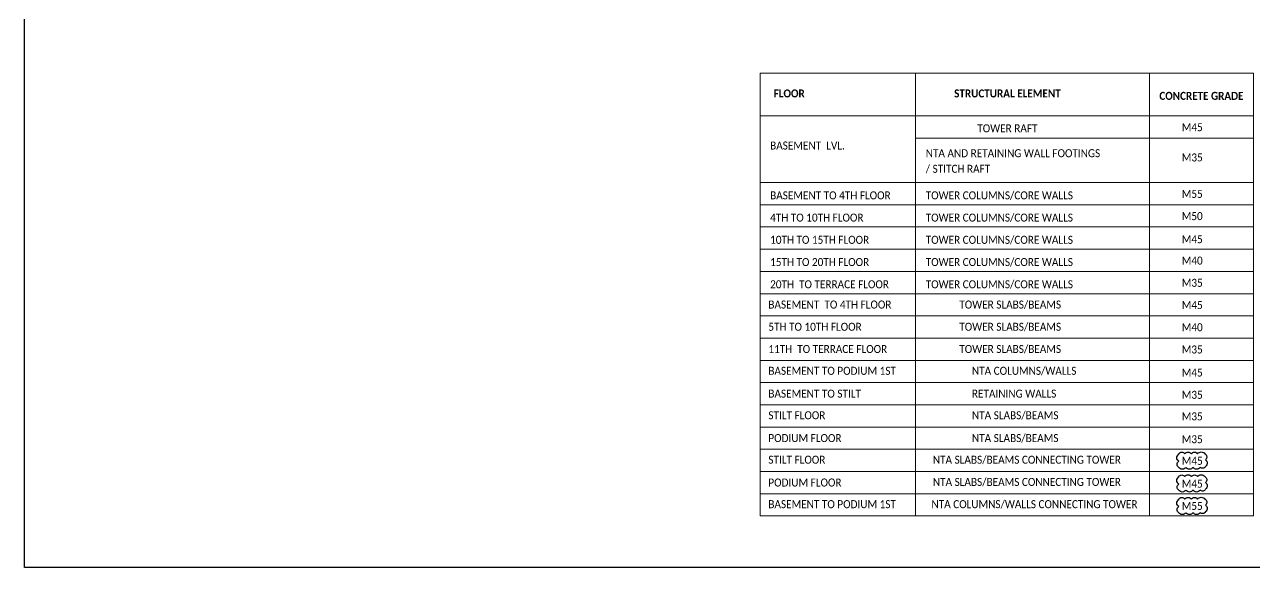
# Model space of a CAD drawing. Header units: millimetres. Extents: x 3105849 to 3692204, y 664613 to 1031566.
# Drawn here: x 3138759 to 3166426, y 664613 to 676824 of the extents above; entities that cross this region are included whole.
import ezdxf

# ---------------------------------------------------------------- set-up
doc = ezdxf.new("R2010")
doc.units = ezdxf.units.MM
doc.header["$LTSCALE"] = 100
doc.header["$MEASUREMENT"] = 0
doc.layers.add('A-DETL-THIN', color=151, linetype='Continuous', lineweight=5)
doc.layers.add('G-ANNO-TEXT', color=231, linetype='Continuous', lineweight=5)
doc.layers.add('CLOUD R1 09.01.2026', color=7, linetype='Continuous')
doc.layers.add('SLABS NO T2', color=3, linetype='Continuous')
doc.styles.add('Calibri_3', font='calibri.ttf', dxfattribs={"width": 0.9, "height": 180})
doc.styles.add('Calibri_B', font='calibrib.ttf', dxfattribs={"width": 0.9, "height": 180})

msp = doc.modelspace()

# ---------------------------------------------------------------- linework, layer by layer
at = {"layer": 'A-DETL-THIN'}
for p, q in [((3155303.7, 675730.8), (3166403.7, 675730.8)), ((3155303.7, 675730.8), (3155303.7, 665770.8)), ((3155303.7, 675730.8), (3155303.7, 665770.8)), ((3158803.7, 675730.8), (3158803.7, 665770.8)), ((3164063.7, 675730.8), (3164063.7, 665770.8)), ((3166403.7, 675730.8), (3166403.7, 665770.8)), ((3155303.7, 674770.8), (3166403.7, 674770.8)), ((3158803.7, 674270.8), (3166403.7, 674270.8)), ((3155303.7, 673270.8), (3166403.7, 673270.8)), ((3155303.7, 672770.8), (3166403.7, 672770.8)), ((3155303.7, 672270.8), (3166403.7, 672270.8)), ((3155303.7, 671770.8), (3166403.7, 671770.8)), ((3155303.7, 671270.8), (3166403.7, 671270.8)), ((3155303.7, 670770.8), (3166403.7, 670770.8)), ((3155303.7, 670270.8), (3166403.7, 670270.8)), ((3155303.7, 669770.8), (3166403.7, 669770.8)), ((3155303.7, 669270.8), (3166403.7, 669270.8)), ((3155303.7, 668770.8), (3166403.7, 668770.8)), ((3155303.7, 668270.8), (3166403.7, 668270.8)), ((3155303.7, 667770.8), (3166403.7, 667770.8)), ((3155303.7, 667270.8), (3166403.7, 667270.8)), ((3155303.7, 666770.8), (3166403.7, 666770.8)), ((3155303.7, 666270.8), (3166403.7, 666270.8)), ((3155303.7, 665770.8), (3166403.7, 665770.8))]:
    msp.add_line(p, q, dxfattribs=at)
at = {"layer": 'CLOUD R1 09.01.2026'}
for points in [[(3164723.6, 667169.2, -0.5206), (3164857, 667169.2, -0.5206), (3165008.8, 667169.2, -0.5206), (3165148.4, 667169.2, -0.5206), (3165308.3, 667169.2, -0.5206), (3165327.1, 667035.5, -0.5206), (3165327.1, 666886.4, -0.5206), (3165206.4, 666862.3, -0.5206), (3165043.7, 666862.3, -0.5206), (3164883.4, 666862.3, -0.5206), (3164725.6, 666862.3, -0.5206), (3164723.6, 666999.4, -0.5206), (3164723.6, 667160.9, -0.5206), (3164723.6, 667169.2, -0.5206)], [(3164723.6, 666656.9, -0.5206), (3164857, 666656.9, -0.5206), (3165008.8, 666656.9, -0.5206), (3165148.4, 666656.9, -0.5206), (3165308.3, 666656.9, -0.5206), (3165327.1, 666523.2, -0.5206), (3165327.1, 666374.2, -0.5206), (3165206.4, 666350.1, -0.5206), (3165043.7, 666350.1, -0.5206), (3164883.4, 666350.1, -0.5206), (3164725.6, 666350.1, -0.5206), (3164723.6, 666487.1, -0.5206), (3164723.6, 666648.6, -0.5206), (3164723.6, 666656.9, -0.5206)], [(3164723.6, 666149.6, -0.5206), (3164857, 666149.6, -0.5206), (3165008.8, 666149.6, -0.5206), (3165148.4, 666149.6, -0.5206), (3165308.3, 666149.6, -0.5206), (3165327.1, 666015.9, -0.5206), (3165327.1, 665866.8, -0.5206), (3165206.4, 665842.8, -0.5206), (3165043.7, 665842.8, -0.5206), (3164883.4, 665842.8, -0.5206), (3164725.6, 665842.8, -0.5206), (3164723.6, 665979.8, -0.5206), (3164723.6, 666141.3, -0.5206), (3164723.6, 666149.6, -0.5206)]]:
    msp.add_lwpolyline(points, format="xyb", close=True, dxfattribs=at)
at = {"layer": 'SLABS NO T2', "color": 7}
msp.add_lwpolyline([(3138759.5, 700562.8), (3180783, 700562.8), (3180783, 664612.9), (3138759.5, 664612.9)], close=True, dxfattribs=at)

# ---------------------------------------------------------------- texts
at = {"layer": 'G-ANNO-TEXT', "color": 7, "char_height": 180, "attachment_point": 1}
for s, insert, width, style in [('FLOOR', (3155611.4, 675365.4), 865.822, 'Calibri_B'), ('STRUCTURAL ELEMENT', (3159671.4, 675365.4), 2965.442, 'Calibri_B'), (' CONCRETE GRADE', (3164231.4, 675310.4), 2417.088, 'Calibri_B'), ('TOWER RAFT', (3160191.4, 674580.4), 1659.493, 'Calibri_3'), ('M45', (3164791.4, 674605.4), 584.43, 'Calibri_3'), ('BASEMENT  LVL.', (3155531.4, 674193.8), 2070.759, 'Calibri_3'), ('NTA AND RETAINING WALL FOOTINGS', (3159031.4, 674020.4), 4834.176, 'Calibri_3'), ('/ STITCH RAFT', (3159031.4, 673669.9), 1796.582, 'Calibri_3'), ('M35', (3164791.4, 673925.4), 584.43, 'Calibri_3'), ('BASEMENT TO 4TH FLOOR', (3155531.4, 673072.2), 3333.417, 'Calibri_3'), ('TOWER COLUMNS/CORE WALLS ', (3159031.4, 673072.2), 5887.593, 'Calibri_3'), ('M55', (3164791.4, 673105.4), 584.43, 'Calibri_3'), ('4TH TO 10TH FLOOR', (3155531.4, 672572.2), 2583.037, 'Calibri_3'), ('TOWER COLUMNS/CORE WALLS ', (3159031.4, 672572.2), 5887.593, 'Calibri_3'), ('M50', (3164791.4, 672605.4), 584.43, 'Calibri_3'), ('10TH TO 15TH FLOOR', (3155531.4, 672072.2), 2741.771, 'Calibri_3'), ('TOWER COLUMNS/CORE WALLS ', (3159031.4, 672072.2), 5887.593, 'Calibri_3'), ('M45', (3164791.4, 672085.4), 584.43, 'Calibri_3'), ('15TH TO 20TH FLOOR', (3155531.4, 671572.2), 2741.771, 'Calibri_3'), ('TOWER COLUMNS/CORE WALLS ', (3159031.4, 671572.2), 5887.593, 'Calibri_3'), ('M40', (3164791.4, 671605.4), 584.43, 'Calibri_3'), ('20TH  TO TERRACE FLOOR', (3155531.4, 671072.2), 2813.923, 'Calibri_3'), ('TOWER COLUMNS/CORE WALLS ', (3159031.4, 671072.2), 5887.593, 'Calibri_3'), ('M35', (3164791.4, 671105.4), 584.43, 'Calibri_3'), ('BASEMENT  TO 4TH FLOOR', (3155491.4, 670616.1), 3405.568, 'Calibri_3'), ('TOWER SLABS/BEAMS', (3159786.9, 670616.1), 2813.923, 'Calibri_3'), ('M45', (3164791.4, 670605.4), 584.43, 'Calibri_3'), ('5TH TO 10TH FLOOR', (3155491.4, 670116.1), 2583.037, 'Calibri_3'), ('TOWER SLABS/BEAMS', (3159786.9, 670116.1), 2813.923, 'Calibri_3'), ('M40', (3164791.4, 670105.4), 584.43, 'Calibri_3'), ('11TH  TO TERRACE FLOOR', (3155491.4, 669616.1), 2813.923, 'Calibri_3'), ('TOWER SLABS/BEAMS', (3159786.9, 669616.1), 2813.923, 'Calibri_3'), ('M35', (3164791.4, 669605.4), 584.43, 'Calibri_3'), ('BASEMENT TO PODIUM 1ST', (3155491.4, 669125.4), 3535.442, 'Calibri_3'), ('NTA COLUMNS/WALLS', (3160071.4, 669125.4), 2900.505, 'Calibri_3'), ('M45', (3164791.4, 669085.4), 584.43, 'Calibri_3'), ('BASEMENT TO STILT', (3155491.4, 668612.2), 2568.607, 'Calibri_3'), ('RETAINING WALLS', (3160071.4, 668612.2), 2337.721, 'Calibri_3'), ('M35', (3164791.4, 668585.4), 584.43, 'Calibri_3'), ('STILT FLOOR', (3155491.4, 668125.4), 1572.911, 'Calibri_3'), ('NTA SLABS/BEAMS', (3160071.4, 668125.4), 2402.657, 'Calibri_3'), ('M35', (3164791.4, 668100.4), 584.43, 'Calibri_3'), ('PODIUM FLOOR', (3155491.4, 667612.2), 2013.037, 'Calibri_3'), ('NTA SLABS/BEAMS', (3160071.4, 667612.2), 2402.657, 'Calibri_3'), ('M35', (3164791.4, 667585.4), 584.43, 'Calibri_3'), ('STILT FLOOR', (3155491.4, 667125.4), 1572.911, 'Calibri_3'), ('NTA SLABS/BEAMS CONNECTING TOWER', (3159191.9, 667125.4), 4914.02, 'Calibri_3'), ('M45', (3164791.4, 667100.4), 584.43, 'Calibri_3'), ('PODIUM FLOOR', (3155491.4, 666612.2), 2013.037, 'Calibri_3'), ('NTA SLABS/BEAMS CONNECTING TOWER', (3159191.9, 666625.4), 4914.02, 'Calibri_3'), ('M45', (3164791.4, 666585.4), 584.43, 'Calibri_3'), ('BASEMENT TO PODIUM 1ST', (3155491.4, 666125.4), 3535.442, 'Calibri_3'), ('NTA COLUMNS/WALLS CONNECTING TOWER', (3159161.1, 666125.4), 5284.763, 'Calibri_3'), ('M55', (3164791.4, 666085.4), 584.43, 'Calibri_3')]:
    msp.add_mtext(s, dxfattribs=dict(at, insert=insert, width=width, style=style))

doc.saveas('drawing.dxf')
